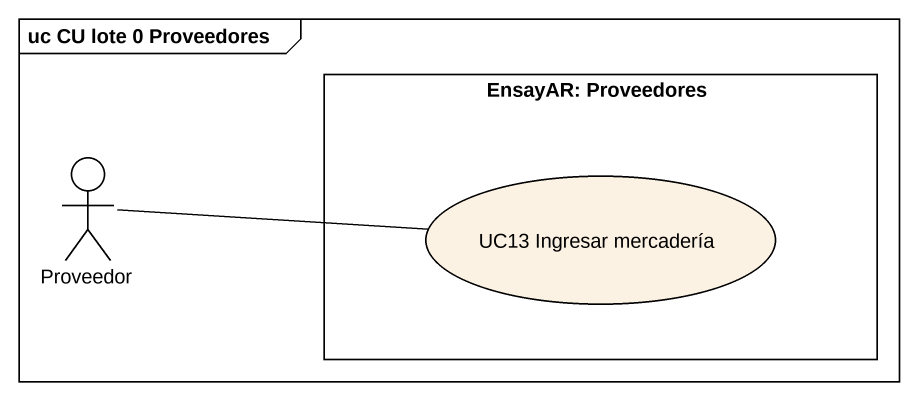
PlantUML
@startuml
mainframe uc CU lote 0 Proveedores
rectangle "EnsayAR: Proveedores" as EnsayAR_Proveedores {
  usecase "UC13 Ingresar mercadería" as UC13_Ingresar_mercadería
}
actor Proveedor
Proveedor -right- UC13_Ingresar_mercadería
@enduml
